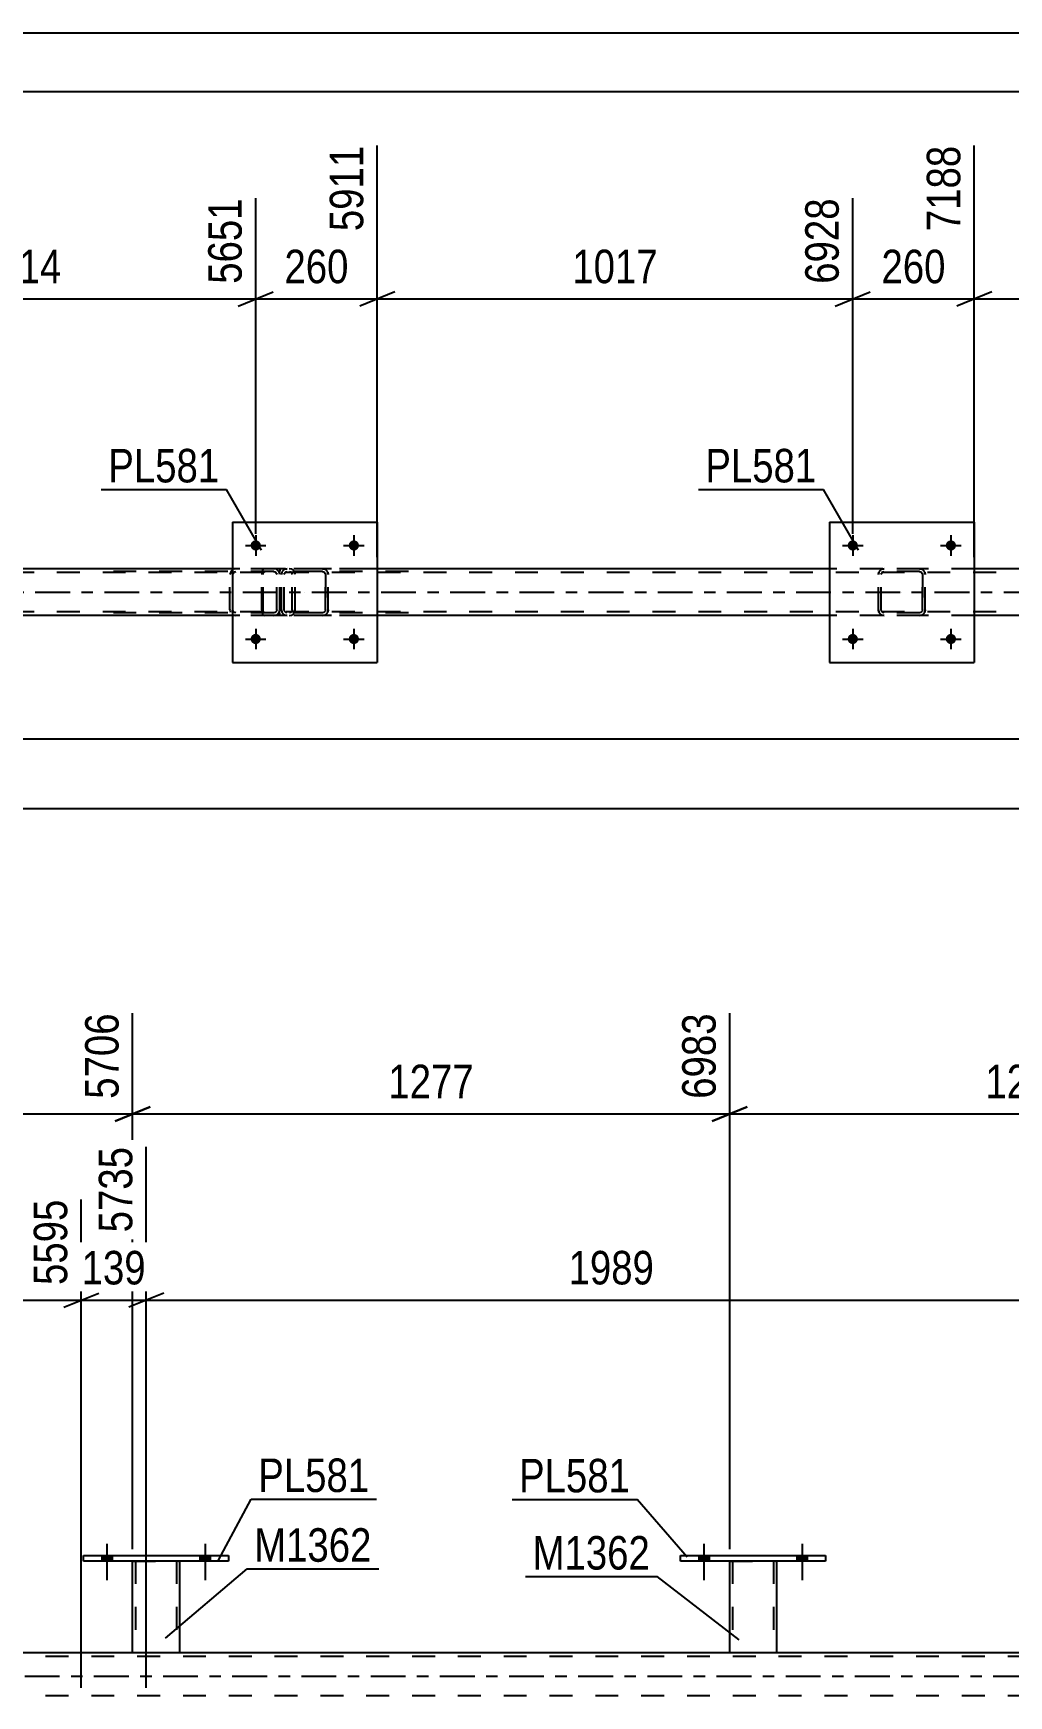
# Model space of a CAD drawing. Header units: millimetres. Extents: x 0 to 841, y 0 to 594.
# Drawn here: x 307.6 to 391.1, y 451.9 to 594 of the extents above; entities that cross this region are included whole.
import ezdxf

# ---------------------------------------------------------------- set-up
doc = ezdxf.new("R2010")
doc.units = ezdxf.units.MM
doc.linetypes.add('DXK_LINE_DOT2', pattern=[3.9198, 1.9599, -1.9599])
doc.linetypes.add('DXK_LINE_DOT3', pattern=[5.9187, 2.979, -0.9799, 0.9799, -0.9799])
doc.styles.add('Arial Narrow', font='ARIALN.TTF', dxfattribs={"height": 0.2})

# ---------------------------------------------------------------- blocks, each defined once
blk = doc.blocks.new('Unknown-232924716-1133 - 28920')
at = {"color": 5, "linetype": 'Continuous'}
for p, q in [((841, 594), (0, 594)), ((836, 589), (5, 589))]:
    blk.add_line(p, q, dxfattribs=at)
blk = doc.blocks.new('Part-232924716-23490 - 2062')
at = {"color": 7, "linetype": 'DXK_LINE_DOT2'}
for p, q in [((379.93, 547.73), (379.97, 547.92)), ((379.97, 547.92), (379.93, 547.73)), ((379.93, 544.69), (379.93, 547.73)), ((379.93, 544.69), (379.93, 547.73)), ((380.17, 547.73), (380.19, 547.82)), ((380.17, 544.69), (380.17, 547.73)), ((380.17, 544.69), (380.17, 547.73)), ((380.19, 547.82), (380.24, 547.9)), ((380.23, 548.18), (380.41, 548.21)), ((380.41, 548.21), (380.23, 548.18)), ((380.24, 547.9), (380.32, 547.95)), ((380.32, 547.95), (380.41, 547.97)), ((383.45, 548.21), (380.41, 548.21)), ((383.45, 547.97), (380.41, 547.97)), ((383.45, 548.21), (383.64, 548.18)), ((383.64, 548.18), (383.45, 548.21)), ((383.45, 547.97), (383.54, 547.95)), ((383.54, 547.95), (383.62, 547.9)), ((383.62, 547.9), (383.67, 547.82)), ((383.67, 547.82), (383.69, 547.73)), ((383.69, 544.69), (383.69, 547.73)), ((383.69, 547.73), (383.69, 544.69)), ((383.9, 547.92), (383.93, 547.73)), ((383.93, 547.73), (383.9, 547.92)), ((383.93, 544.69), (383.93, 547.73)), ((383.93, 544.69), (383.93, 547.73)), ((379.97, 544.51), (379.93, 544.69)), ((379.93, 544.69), (379.97, 544.51)), ((380.19, 544.6), (380.17, 544.69)), ((380.24, 544.52), (380.19, 544.6)), ((380.32, 544.47), (380.24, 544.52)), ((380.41, 544.45), (380.32, 544.47)), ((383.45, 544.45), (380.41, 544.45)), ((383.54, 544.47), (383.45, 544.45)), ((383.62, 544.52), (383.54, 544.47)), ((383.67, 544.6), (383.62, 544.52)), ((383.69, 544.69), (383.67, 544.6)), ((383.93, 544.69), (383.9, 544.51)), ((383.9, 544.51), (383.93, 544.69)), ((380.41, 544.21), (380.23, 544.25)), ((380.23, 544.25), (380.41, 544.21)), ((383.45, 544.21), (380.41, 544.21)), ((383.64, 544.25), (383.45, 544.21)), ((383.45, 544.21), (383.64, 544.25))]:
    blk.add_line(p, q, dxfattribs=at)
at = {"color": 7, "linetype": 'DXK_LINE_DOT3'}
blk.add_line((381.93, 546.21), (381.93, 546.21), dxfattribs=at)
at = {"color": 7, "linetype": 'DXK_LINE_DOT2'}
for centre, start, end in [((380.41, 547.73), 112.5, 157.5), ((380.41, 547.73), 112.5, 157.5), ((383.45, 547.73), 22.5, 67.5), ((383.45, 547.73), 22.5, 67.5), ((380.41, 544.69), 202.5, 247.5), ((380.41, 544.69), 202.5, 247.5), ((383.45, 544.69), 292.5, 337.5), ((383.45, 544.69), 292.5, 337.5)]:
    blk.add_arc(centre, 0.48, start, end, dxfattribs=at)
blk = doc.blocks.new('Part-232924716-2103 - 2062')
at = {"color": 7, "linetype": 'DXK_LINE_DOT2'}
for p, q in [((762.38, 547.89), (100.63, 547.89)), ((337.05, 548.21), (324.65, 548.21)), ((388.13, 548.21), (375.73, 548.21)), ((762.38, 544.53), (100.63, 544.53)), ((337.05, 544.21), (324.65, 544.21)), ((388.13, 544.21), (375.73, 544.21))]:
    blk.add_line(p, q, dxfattribs=at)
at = {"color": 2, "linetype": 'Continuous'}
for p, q in [((324.65, 548.21), (285.97, 548.21)), ((375.73, 548.21), (337.05, 548.21)), ((426.81, 548.21), (388.13, 548.21)), ((324.65, 544.21), (285.97, 544.21)), ((375.73, 544.21), (337.05, 544.21)), ((426.81, 544.21), (388.13, 544.21))]:
    blk.add_line(p, q, dxfattribs=at)
at = {"color": 7, "linetype": 'DXK_LINE_DOT3'}
blk.add_line((100.63, 546.21), (762.38, 546.21), dxfattribs=at)
blk = doc.blocks.new('Part-232924716-2173 - 2062')
at = {"color": 7, "linetype": 'DXK_LINE_DOT2'}
for p, q in [((328.19, 548.21), (313.06, 548.21)), ((328.19, 547.97), (313.06, 547.97)), ((324.48, 547.87), (324.45, 547.73)), ((324.45, 544.69), (324.45, 547.73)), ((324.49, 547.92), (324.48, 547.87)), ((324.7, 547.73), (324.72, 547.82)), ((324.7, 544.69), (324.7, 547.73)), ((324.72, 547.82), (324.78, 547.9)), ((324.96, 548.21), (324.76, 548.18)), ((324.78, 547.9), (324.86, 547.95)), ((324.86, 547.95), (324.96, 547.97)), ((328.39, 548.18), (328.19, 548.21)), ((328.19, 547.97), (328.29, 547.95)), ((328.29, 547.95), (328.37, 547.9)), ((328.37, 547.9), (328.43, 547.82)), ((328.43, 547.82), (328.45, 547.73)), ((328.45, 544.69), (328.45, 547.73)), ((328.68, 547.87), (328.67, 547.92)), ((328.71, 547.73), (328.68, 547.87)), ((328.71, 544.69), (328.71, 547.73)), ((328.19, 544.45), (313.06, 544.45)), ((324.45, 544.69), (324.47, 544.61)), ((324.47, 544.61), (324.49, 544.51)), ((324.72, 544.6), (324.7, 544.69)), ((324.78, 544.52), (324.72, 544.6)), ((324.86, 544.47), (324.78, 544.52)), ((324.96, 544.45), (324.86, 544.47)), ((328.29, 544.47), (328.19, 544.45)), ((328.37, 544.52), (328.29, 544.47)), ((328.43, 544.6), (328.37, 544.52)), ((328.45, 544.69), (328.43, 544.6)), ((328.67, 544.51), (328.69, 544.63)), ((328.69, 544.63), (328.71, 544.69)), ((328.19, 544.21), (313.06, 544.21)), ((324.76, 544.25), (324.96, 544.21)), ((328.19, 544.21), (328.39, 544.25))]:
    blk.add_line(p, q, dxfattribs=at)
for centre, start, end in [((324.94, 547.71), 110.7583, 155.68), ((328.21, 547.71), 24.32, 69.2417), ((328.21, 544.71), 290.7583, 335.68)]:
    blk.add_arc(centre, 0.496, start, end, dxfattribs=at)
blk = doc.blocks.new('Bolt-232924716-23520 - 2062')
at = {"linetype": 'Continuous'}
for points in [[(378.17, 550.21, -1), (377.29, 550.21, -1)], [(386.57, 550.21, -1), (385.69, 550.21, -1)]]:
    blk.add_hatch(color=1, dxfattribs=at).paths.add_polyline_path(points)
at = {"color": 1, "linetype": 'Continuous'}
for p, q in [((376.85, 550.21), (378.61, 550.21)), ((377.73, 551.09), (377.73, 549.33)), ((385.25, 550.21), (387.01, 550.21)), ((386.13, 551.09), (386.13, 549.33))]:
    blk.add_line(p, q, dxfattribs=at)
blk = doc.blocks.new('Bolt-232924716-23519 - 2062')
at = {"linetype": 'Continuous'}
for points in [[(378.17, 542.21, -1), (377.29, 542.21, -1)], [(386.57, 542.21, -1), (385.69, 542.21, -1)]]:
    blk.add_hatch(color=1, dxfattribs=at).paths.add_polyline_path(points)
at = {"color": 1, "linetype": 'Continuous'}
for p, q in [((377.73, 543.09), (377.73, 541.33)), ((386.13, 543.09), (386.13, 541.33)), ((376.85, 542.21), (378.61, 542.21)), ((385.25, 542.21), (387.01, 542.21))]:
    blk.add_line(p, q, dxfattribs=at)
blk = doc.blocks.new('Part-232924716-2187 - 2062')
at = {"color": 7, "linetype": 'DXK_LINE_DOT2'}
for p, q in [((327.18, 547.92), (327.16, 547.73)), ((327.16, 544.69), (327.16, 547.73)), ((327.24, 548.07), (327.18, 547.92)), ((327.33, 548.18), (327.24, 548.07)), ((327.29, 547.73), (327.3, 547.82)), ((327.29, 544.69), (327.29, 547.73)), ((327.3, 547.82), (327.33, 547.9)), ((327.43, 548.21), (327.33, 548.18)), ((327.33, 547.9), (327.38, 547.95)), ((327.38, 547.95), (327.43, 547.97)), ((339.71, 548.21), (327.43, 548.21)), ((339.71, 547.97), (327.43, 547.97)), ((328.71, 548.21), (328.71, 547.97)), ((329.71, 548.18), (329.52, 548.21)), ((329.52, 547.97), (329.62, 547.95)), ((329.62, 547.95), (329.7, 547.9)), ((329.7, 547.9), (329.75, 547.82)), ((329.75, 547.82), (329.77, 547.73)), ((329.77, 544.69), (329.77, 547.73)), ((329.99, 547.87), (329.98, 547.92)), ((330.02, 547.73), (329.99, 547.87)), ((330.02, 544.69), (330.02, 547.73)), ((327.16, 544.69), (327.18, 544.51)), ((327.18, 544.51), (327.24, 544.35)), ((327.3, 544.6), (327.29, 544.69)), ((327.33, 544.52), (327.3, 544.6)), ((327.38, 544.47), (327.33, 544.52)), ((327.43, 544.45), (327.38, 544.47)), ((339.71, 544.45), (327.43, 544.45)), ((328.71, 544.21), (328.71, 544.45)), ((329.62, 544.47), (329.52, 544.45)), ((329.7, 544.52), (329.62, 544.47)), ((329.75, 544.6), (329.7, 544.52)), ((329.77, 544.69), (329.75, 544.6)), ((329.98, 544.51), (330.01, 544.63)), ((330.01, 544.63), (330.02, 544.69)), ((327.24, 544.35), (327.33, 544.25)), ((327.33, 544.25), (327.43, 544.21)), ((339.71, 544.21), (327.43, 544.21)), ((329.52, 544.21), (329.71, 544.25))]:
    blk.add_line(p, q, dxfattribs=at)
for centre, start, end in [((329.53, 547.72), 23.8494, 68.8059), ((329.53, 544.71), 291.1941, 336.1506)]:
    blk.add_arc(centre, 0.492, start, end, dxfattribs=at)
blk = doc.blocks.new('Part-232924716-23491 - 2062')
at = {"color": 2, "linetype": 'Continuous'}
for p, q in [((375.73, 552.21), (375.73, 540.21)), ((375.73, 552.21), (388.13, 552.21)), ((388.13, 552.21), (388.13, 540.21)), ((375.73, 540.21), (388.13, 540.21))]:
    blk.add_line(p, q, dxfattribs=at)
blk = doc.blocks.new('Part-232924716-23508 - 2062')
at = {"color": 7, "linetype": 'DXK_LINE_DOT2'}
for p, q in [((328.85, 547.73), (328.89, 547.92)), ((328.89, 547.92), (328.85, 547.73)), ((328.85, 544.69), (328.85, 547.73)), ((328.85, 544.69), (328.85, 547.73)), ((329.09, 547.73), (329.11, 547.82)), ((329.09, 544.69), (329.09, 547.73)), ((329.09, 544.69), (329.09, 547.73)), ((329.11, 547.82), (329.16, 547.9)), ((329.15, 548.18), (329.33, 548.21)), ((329.33, 548.21), (329.15, 548.18)), ((329.16, 547.9), (329.24, 547.95)), ((329.24, 547.95), (329.33, 547.97)), ((332.37, 548.21), (329.33, 548.21)), ((332.37, 547.97), (329.33, 547.97)), ((332.37, 548.21), (332.55, 548.18)), ((332.55, 548.18), (332.37, 548.21)), ((332.37, 547.97), (332.46, 547.95)), ((332.46, 547.95), (332.54, 547.9)), ((332.54, 547.9), (332.59, 547.82)), ((332.59, 547.82), (332.61, 547.73)), ((332.61, 544.69), (332.61, 547.73)), ((332.61, 547.73), (332.61, 544.69)), ((332.81, 547.92), (332.85, 547.73)), ((332.85, 547.73), (332.81, 547.92)), ((332.85, 544.69), (332.85, 547.73)), ((332.85, 544.69), (332.85, 547.73)), ((328.89, 544.51), (328.85, 544.69)), ((328.85, 544.69), (328.89, 544.51)), ((329.11, 544.6), (329.09, 544.69)), ((329.16, 544.52), (329.11, 544.6)), ((329.24, 544.47), (329.16, 544.52)), ((329.33, 544.45), (329.24, 544.47)), ((332.37, 544.45), (329.33, 544.45)), ((332.46, 544.47), (332.37, 544.45)), ((332.54, 544.52), (332.46, 544.47)), ((332.59, 544.6), (332.54, 544.52)), ((332.61, 544.69), (332.59, 544.6)), ((332.85, 544.69), (332.81, 544.51)), ((332.81, 544.51), (332.85, 544.69)), ((329.33, 544.21), (329.15, 544.25)), ((329.15, 544.25), (329.33, 544.21)), ((332.37, 544.21), (329.33, 544.21)), ((332.55, 544.25), (332.37, 544.21)), ((332.37, 544.21), (332.55, 544.25))]:
    blk.add_line(p, q, dxfattribs=at)
at = {"color": 7, "linetype": 'DXK_LINE_DOT3'}
blk.add_line((330.85, 546.21), (330.85, 546.21), dxfattribs=at)
at = {"color": 7, "linetype": 'DXK_LINE_DOT2'}
for centre, start, end in [((329.33, 547.73), 112.5, 157.5), ((329.33, 547.73), 112.5, 157.5), ((332.37, 547.73), 22.5, 67.5), ((332.37, 547.73), 22.5, 67.5), ((329.33, 544.69), 202.5, 247.5), ((329.33, 544.69), 202.5, 247.5), ((332.37, 544.69), 292.5, 337.5), ((332.37, 544.69), 292.5, 337.5)]:
    blk.add_arc(centre, 0.48, start, end, dxfattribs=at)
blk = doc.blocks.new('Part-232924716-23509 - 2062')
at = {"color": 2, "linetype": 'Continuous'}
for p, q in [((324.65, 552.21), (324.65, 540.21)), ((324.65, 552.21), (337.05, 552.21)), ((337.05, 552.21), (337.05, 540.21)), ((324.65, 540.21), (337.05, 540.21))]:
    blk.add_line(p, q, dxfattribs=at)
blk = doc.blocks.new('Bolt-232924716-23537 - 2062')
at = {"linetype": 'Continuous'}
for points in [[(327.09, 542.21, -1), (326.21, 542.21, -1)], [(335.49, 542.21, -1), (334.61, 542.21, -1)]]:
    blk.add_hatch(color=1, dxfattribs=at).paths.add_polyline_path(points)
at = {"color": 1, "linetype": 'Continuous'}
for p, q in [((326.65, 543.09), (326.65, 541.33)), ((335.05, 543.09), (335.05, 541.33)), ((325.77, 542.21), (327.53, 542.21)), ((334.17, 542.21), (335.93, 542.21))]:
    blk.add_line(p, q, dxfattribs=at)
blk = doc.blocks.new('Bolt-232924716-23538 - 2062')
at = {"linetype": 'Continuous'}
for points in [[(327.09, 550.21, -1), (326.21, 550.21, -1)], [(335.49, 550.21, -1), (334.61, 550.21, -1)]]:
    blk.add_hatch(color=1, dxfattribs=at).paths.add_polyline_path(points)
at = {"color": 1, "linetype": 'Continuous'}
for p, q in [((325.77, 550.21), (327.53, 550.21)), ((326.65, 551.09), (326.65, 549.33)), ((334.17, 550.21), (335.93, 550.21)), ((335.05, 551.09), (335.05, 549.33))]:
    blk.add_line(p, q, dxfattribs=at)
blk = doc.blocks.new('Part-232924716-2518 - 2334')
at = {"color": 7, "linetype": 'DXK_LINE_DOT2'}
for p, q in [((749.65, 455.22), (87.9, 455.22)), ((320.12, 455.54), (316.12, 455.54)), ((371.2, 455.54), (367.2, 455.54)), ((749.65, 451.86), (87.9, 451.86))]:
    blk.add_line(p, q, dxfattribs=at)
at = {"color": 2, "linetype": 'Continuous'}
for p, q in [((316.12, 455.54), (269.04, 455.54)), ((367.2, 455.54), (320.12, 455.54)), ((418.28, 455.54), (371.2, 455.54))]:
    blk.add_line(p, q, dxfattribs=at)
at = {"color": 7, "linetype": 'DXK_LINE_DOT3'}
blk.add_line((87.9, 453.54), (749.65, 453.54), dxfattribs=at)
blk = doc.blocks.new('Part-232924716-23853 - 2334')
at = {"color": 2, "linetype": 'Continuous'}
for p, q in [((367.2, 455.54), (367.2, 463.38)), ((371.2, 463.38), (371.2, 455.54)), ((371.16, 455.54), (367.2, 455.54)), ((371.2, 455.54), (371.16, 455.54))]:
    blk.add_line(p, q, dxfattribs=at)
at = {"color": 7, "linetype": 'DXK_LINE_DOT2'}
for p, q in [((367.2, 463.38), (371.2, 463.38)), ((367.2, 463.38), (367.2, 463.38)), ((367.2, 463.38), (367.2, 463.38)), ((367.44, 463.38), (367.44, 455.54)), ((370.96, 463.38), (370.96, 455.54)), ((371.2, 463.38), (371.2, 463.38)), ((371.2, 463.38), (371.2, 463.38)), ((370.94, 455.54), (370.96, 455.54))]:
    blk.add_line(p, q, dxfattribs=at)
blk = doc.blocks.new('Part-232924716-23854 - 2334')
at = {"color": 2, "linetype": 'Continuous'}
for p, q in [((363, 463.38), (363, 463.86)), ((363, 463.86), (375.4, 463.86)), ((375.4, 463.38), (363, 463.38)), ((375.4, 463.86), (375.4, 463.38))]:
    blk.add_line(p, q, dxfattribs=at)
blk = doc.blocks.new('Part-232924716-23871 - 2334')
at = {"color": 2, "linetype": 'Continuous'}
for p, q in [((316.12, 455.54), (316.12, 463.38)), ((320.12, 463.38), (320.12, 455.54)), ((320.08, 455.54), (316.12, 455.54)), ((320.12, 455.54), (320.08, 455.54))]:
    blk.add_line(p, q, dxfattribs=at)
at = {"color": 7, "linetype": 'DXK_LINE_DOT2'}
for p, q in [((316.12, 463.38), (320.12, 463.38)), ((316.12, 463.38), (316.12, 463.38)), ((316.12, 463.38), (316.12, 463.38)), ((316.36, 463.38), (316.36, 455.54)), ((319.88, 463.38), (319.88, 455.54)), ((320.12, 463.38), (320.12, 463.38)), ((320.12, 463.38), (320.12, 463.38)), ((319.86, 455.54), (319.88, 455.54))]:
    blk.add_line(p, q, dxfattribs=at)
blk = doc.blocks.new('Part-232924716-23872 - 2334')
at = {"color": 2, "linetype": 'Continuous'}
for p, q in [((311.92, 463.38), (311.92, 463.86)), ((311.92, 463.86), (324.32, 463.86)), ((324.32, 463.38), (311.92, 463.38)), ((324.32, 463.86), (324.32, 463.38))]:
    blk.add_line(p, q, dxfattribs=at)
blk = doc.blocks.new('Bolt-232924716-23882 - 2334')
at = {"linetype": 'Continuous'}
for points in [[(364.56, 463.38), (365.44, 463.38), (365.44, 463.86), (364.56, 463.86)], [(372.96, 463.38), (373.84, 463.38), (373.84, 463.86), (372.96, 463.86)]]:
    blk.add_hatch(color=1, dxfattribs=at).paths.add_polyline_path(points)
at = {"color": 1, "linetype": 'Continuous'}
for p, q in [((365, 464.86), (365, 461.74)), ((373.4, 464.86), (373.4, 461.74)), ((364.56, 463.86), (364.56, 463.38)), ((365.44, 463.86), (365.44, 463.38)), ((372.96, 463.86), (372.96, 463.38)), ((373.84, 463.86), (373.84, 463.38))]:
    blk.add_line(p, q, dxfattribs=at)
blk = doc.blocks.new('Bolt-232924716-23883 - 2334')
at = {"linetype": 'Continuous'}
for points in [[(364.56, 463.38), (365.44, 463.38), (365.44, 463.86), (364.56, 463.86)], [(372.96, 463.38), (373.84, 463.38), (373.84, 463.86), (372.96, 463.86)]]:
    blk.add_hatch(color=1, dxfattribs=at).paths.add_polyline_path(points)
at = {"color": 1, "linetype": 'Continuous'}
for p, q in [((365, 464.86), (365, 461.74)), ((373.4, 464.86), (373.4, 461.74)), ((364.56, 463.86), (364.56, 463.38)), ((365.44, 463.86), (365.44, 463.38)), ((372.96, 463.86), (372.96, 463.38)), ((373.84, 463.86), (373.84, 463.38))]:
    blk.add_line(p, q, dxfattribs=at)
blk = doc.blocks.new('Bolt-232924716-23900 - 2334')
at = {"linetype": 'Continuous'}
for points in [[(313.48, 463.38), (314.36, 463.38), (314.36, 463.86), (313.48, 463.86)], [(321.88, 463.38), (322.76, 463.38), (322.76, 463.86), (321.88, 463.86)]]:
    blk.add_hatch(color=1, dxfattribs=at).paths.add_polyline_path(points)
at = {"color": 1, "linetype": 'Continuous'}
for p, q in [((313.92, 464.86), (313.92, 461.74)), ((322.32, 464.86), (322.32, 461.74)), ((313.48, 463.86), (313.48, 463.38)), ((314.36, 463.86), (314.36, 463.38)), ((321.88, 463.86), (321.88, 463.38)), ((322.76, 463.86), (322.76, 463.38))]:
    blk.add_line(p, q, dxfattribs=at)
blk = doc.blocks.new('Bolt-232924716-23901 - 2334')
at = {"linetype": 'Continuous'}
for points in [[(313.48, 463.38), (314.36, 463.38), (314.36, 463.86), (313.48, 463.86)], [(321.88, 463.38), (322.76, 463.38), (322.76, 463.86), (321.88, 463.86)]]:
    blk.add_hatch(color=1, dxfattribs=at).paths.add_polyline_path(points)
at = {"color": 1, "linetype": 'Continuous'}
for p, q in [((313.92, 464.86), (313.92, 461.74)), ((322.32, 464.86), (322.32, 461.74)), ((313.48, 463.86), (313.48, 463.38)), ((314.36, 463.86), (314.36, 463.38)), ((321.88, 463.86), (321.88, 463.38)), ((322.76, 463.86), (322.76, 463.38))]:
    blk.add_line(p, q, dxfattribs=at)
blk = doc.blocks.new('StraightDimension-232924716-26421 - 2062')
at = {"color": 7, "linetype": 'Continuous'}
for p, q in [((388.13, 549.21), (388.13, 584.39)), ((428.81, 551.21), (428.81, 579.89)), ((389.63, 571.88), (386.63, 570.68)), ((427.31, 570.68), (430.31, 571.88)), ((388.13, 571.28), (428.81, 571.28))]:
    blk.add_line(p, q, dxfattribs=at)
at = {"color": 0}
blk.add_wipeout([(412.73, 572.03), (412.73, 576.23), (404.22, 576.23), (404.22, 572.03)], dxfattribs=at)
at = {"color": 3, "style": 'Arial Narrow'}
blk.add_text('1017', height=2.863, dxfattribs=at).set_placement((404.82, 572.63))
at = {"color": 0, "linetype": 'Continuous'}
blk.add_wipeout([(428.21, 580.49), (424.01, 580.49), (424.01, 571.98), (428.21, 571.98)], dxfattribs=at)
at = {"color": 3, "linetype": 'Continuous', "style": 'Arial Narrow'}
blk.add_text('8205', height=2.863, rotation=90.0002, dxfattribs=at).set_placement((427.61, 572.58))
blk = doc.blocks.new('StraightDimension-232924716-8908 - 2062')
at = {"color": 7, "linetype": 'Continuous'}
blk.add_line((100.63, 533.68), (799.5, 533.68), dxfattribs=at)
blk = doc.blocks.new('StraightDimension-232924716-26391 - 2062')
at = {"color": 7, "linetype": 'Continuous'}
blk.add_line((99.99, 527.71), (800.14, 527.71), dxfattribs=at)
blk = doc.blocks.new('StraightDimension-232924716-26422 - 2062')
at = {"color": 7, "linetype": 'Continuous'}
for p, q in [((388.13, 549.21), (388.13, 584.39)), ((377.73, 551.21), (377.73, 579.89)), ((376.23, 570.68), (379.23, 571.88)), ((389.63, 571.88), (386.63, 570.68)), ((377.73, 571.28), (388.13, 571.28))]:
    blk.add_line(p, q, dxfattribs=at)
at = {"color": 0}
blk.add_wipeout([(386.27, 572.03), (386.27, 576.23), (379.59, 576.23), (379.59, 572.03)], dxfattribs=at)
at = {"color": 3, "style": 'Arial Narrow'}
blk.add_text('260', height=2.863, dxfattribs=at).set_placement((380.19, 572.63))
at = {"color": 0, "linetype": 'Continuous'}
blk.add_wipeout([(387.53, 584.99), (383.33, 584.99), (383.33, 576.48), (387.53, 576.48)], dxfattribs=at)
at = {"color": 3, "linetype": 'Continuous', "style": 'Arial Narrow'}
blk.add_text('7188', height=2.863, rotation=90.0002, dxfattribs=at).set_placement((386.93, 577.08))
blk = doc.blocks.new('StraightDimension-232924716-26423 - 2062')
at = {"color": 7, "linetype": 'Continuous'}
for p, q in [((337.05, 549.21), (337.05, 584.39)), ((377.73, 551.21), (377.73, 579.89)), ((338.55, 571.88), (335.55, 570.68)), ((376.23, 570.68), (379.23, 571.88)), ((337.05, 571.28), (377.73, 571.28))]:
    blk.add_line(p, q, dxfattribs=at)
at = {"color": 0}
blk.add_wipeout([(361.65, 572.03), (361.65, 576.23), (353.14, 576.23), (353.14, 572.03)], dxfattribs=at)
at = {"color": 3, "style": 'Arial Narrow'}
blk.add_text('1017', height=2.863, dxfattribs=at).set_placement((353.74, 572.63))
at = {"color": 0, "linetype": 'Continuous'}
blk.add_wipeout([(377.13, 580.49), (372.93, 580.49), (372.93, 571.98), (377.13, 571.98)], dxfattribs=at)
at = {"color": 3, "linetype": 'Continuous', "style": 'Arial Narrow'}
blk.add_text('6928', height=2.863, rotation=90.0002, dxfattribs=at).set_placement((376.53, 572.58))
blk = doc.blocks.new('StraightDimension-232924716-26424 - 2062')
at = {"color": 7, "linetype": 'Continuous'}
for p, q in [((337.05, 549.21), (337.05, 584.39)), ((326.65, 551.21), (326.65, 579.89)), ((325.15, 570.68), (328.15, 571.88)), ((338.55, 571.88), (335.55, 570.68)), ((326.65, 571.28), (337.05, 571.28))]:
    blk.add_line(p, q, dxfattribs=at)
at = {"color": 0}
blk.add_wipeout([(335.19, 572.03), (335.19, 576.23), (328.51, 576.23), (328.51, 572.03)], dxfattribs=at)
at = {"color": 3, "style": 'Arial Narrow'}
blk.add_text('260', height=2.863, dxfattribs=at).set_placement((329.11, 572.63))
at = {"color": 0, "linetype": 'Continuous'}
blk.add_wipeout([(336.45, 584.99), (332.25, 584.99), (332.25, 576.48), (336.45, 576.48)], dxfattribs=at)
at = {"color": 3, "linetype": 'Continuous', "style": 'Arial Narrow'}
blk.add_text('5911', height=2.863, rotation=90.0002, dxfattribs=at).set_placement((335.85, 577.08))
blk = doc.blocks.new('StraightDimension-232924716-26425 - 2062')
at = {"color": 7, "linetype": 'Continuous'}
for p, q in [((286.09, 549.21), (286.09, 584.39)), ((326.65, 551.21), (326.65, 579.89)), ((287.59, 571.88), (284.59, 570.68)), ((325.15, 570.68), (328.15, 571.88)), ((286.09, 571.28), (326.65, 571.28))]:
    blk.add_line(p, q, dxfattribs=at)
at = {"color": 0}
blk.add_wipeout([(310.63, 572.03), (310.63, 576.23), (302.12, 576.23), (302.12, 572.03)], dxfattribs=at)
at = {"color": 3, "style": 'Arial Narrow'}
blk.add_text('1014', height=2.863, dxfattribs=at).set_placement((302.72, 572.63))
at = {"color": 0, "linetype": 'Continuous'}
blk.add_wipeout([(326.05, 580.49), (321.85, 580.49), (321.85, 571.98), (326.05, 571.98)], dxfattribs=at)
at = {"color": 3, "linetype": 'Continuous', "style": 'Arial Narrow'}
blk.add_text('5651', height=2.863, rotation=90.0002, dxfattribs=at).set_placement((325.45, 572.58))
blk = doc.blocks.new('StraightDimension-232924716-30152 - 2334')
at = {"color": 7, "linetype": 'Continuous'}
for p, q in [((367.2, 464.38), (367.2, 510.21)), ((418.28, 464.38), (418.28, 510.21)), ((368.7, 502.2), (365.7, 501)), ((416.78, 501), (419.78, 502.2)), ((367.2, 501.6), (418.28, 501.6))]:
    blk.add_line(p, q, dxfattribs=at)
at = {"color": 0}
blk.add_wipeout([(397, 502.35), (397, 506.55), (388.48, 506.55), (388.48, 502.35)], dxfattribs=at)
at = {"color": 3, "style": 'Arial Narrow'}
blk.add_text('1277', height=2.863, dxfattribs=at).set_placement((389.08, 502.95))
at = {"color": 0, "linetype": 'Continuous'}
blk.add_wipeout([(417.68, 510.81), (413.48, 510.81), (413.48, 502.3), (417.68, 502.3)], dxfattribs=at)
at = {"color": 3, "linetype": 'Continuous', "style": 'Arial Narrow'}
blk.add_text('8260', height=2.863, rotation=90.0002, dxfattribs=at).set_placement((417.08, 502.9))
blk = doc.blocks.new('StraightDimension-232924716-8203 - 2334')
at = {"color": 7, "linetype": 'Continuous'}
for p, q in [((232.16, 452.54), (232.16, 498.79)), ((311.72, 452.54), (311.72, 494.29)), ((233.66, 486.28), (230.66, 485.08)), ((310.22, 485.08), (313.22, 486.28)), ((232.16, 485.68), (311.72, 485.68))]:
    blk.add_line(p, q, dxfattribs=at)
at = {"color": 0}
blk.add_wipeout([(276.19, 486.43), (276.19, 490.63), (267.68, 490.63), (267.68, 486.43)], dxfattribs=at)
at = {"color": 3, "style": 'Arial Narrow'}
blk.add_text('1989', height=2.863, dxfattribs=at).set_placement((268.28, 487.03))
at = {"color": 0, "linetype": 'Continuous'}
blk.add_wipeout([(311.12, 494.89), (306.92, 494.89), (306.92, 486.38), (311.12, 486.38)], dxfattribs=at)
at = {"color": 3, "linetype": 'Continuous', "style": 'Arial Narrow'}
blk.add_text('5595', height=2.863, rotation=90.0002, dxfattribs=at).set_placement((310.52, 486.98))
blk = doc.blocks.new('StraightDimension-232924716-30153 - 2334')
at = {"color": 7, "linetype": 'Continuous'}
for p, q in [((316.12, 464.38), (316.12, 510.21)), ((367.2, 464.38), (367.2, 510.21)), ((317.62, 502.2), (314.62, 501)), ((365.7, 501), (368.7, 502.2)), ((316.12, 501.6), (367.2, 501.6))]:
    blk.add_line(p, q, dxfattribs=at)
at = {"color": 0}
blk.add_wipeout([(345.92, 502.35), (345.92, 506.55), (337.4, 506.55), (337.4, 502.35)], dxfattribs=at)
at = {"color": 3, "style": 'Arial Narrow'}
blk.add_text('1277', height=2.863, dxfattribs=at).set_placement((338, 502.95))
at = {"color": 0, "linetype": 'Continuous'}
blk.add_wipeout([(366.6, 510.81), (362.4, 510.81), (362.4, 502.3), (366.6, 502.3)], dxfattribs=at)
at = {"color": 3, "linetype": 'Continuous', "style": 'Arial Narrow'}
blk.add_text('6983', height=2.863, rotation=90.0002, dxfattribs=at).set_placement((366, 502.9))
blk = doc.blocks.new('StraightDimension-232924716-8201 - 2334')
at = {"color": 7, "linetype": 'Continuous'}
for p, q in [((317.29, 452.54), (317.29, 498.79)), ((396.85, 452.54), (396.85, 494.29)), ((318.79, 486.28), (315.79, 485.08)), ((395.35, 485.08), (398.35, 486.28)), ((317.29, 485.68), (396.85, 485.68))]:
    blk.add_line(p, q, dxfattribs=at)
at = {"color": 0}
blk.add_wipeout([(361.33, 486.43), (361.33, 490.63), (352.82, 490.63), (352.82, 486.43)], dxfattribs=at)
at = {"color": 3, "style": 'Arial Narrow'}
blk.add_text('1989', height=2.863, dxfattribs=at).set_placement((353.42, 487.03))
at = {"color": 0, "linetype": 'Continuous'}
blk.add_wipeout([(396.25, 494.89), (392.05, 494.89), (392.05, 486.38), (396.25, 486.38)], dxfattribs=at)
at = {"color": 3, "linetype": 'Continuous', "style": 'Arial Narrow'}
blk.add_text('7724', height=2.863, rotation=90.0002, dxfattribs=at).set_placement((395.65, 486.98))
blk = doc.blocks.new('StraightDimension-232924716-30154 - 2334')
at = {"color": 7, "linetype": 'Continuous'}
for p, q in [((265.04, 464.38), (265.04, 510.21)), ((316.12, 464.38), (316.12, 510.21)), ((266.54, 502.2), (263.54, 501)), ((314.62, 501), (317.62, 502.2)), ((265.04, 501.6), (316.12, 501.6))]:
    blk.add_line(p, q, dxfattribs=at)
at = {"color": 0}
blk.add_wipeout([(294.84, 502.35), (294.84, 506.55), (286.32, 506.55), (286.32, 502.35)], dxfattribs=at)
at = {"color": 3, "style": 'Arial Narrow'}
blk.add_text('1277', height=2.863, dxfattribs=at).set_placement((286.92, 502.95))
at = {"color": 0, "linetype": 'Continuous'}
blk.add_wipeout([(315.52, 510.81), (311.32, 510.81), (311.32, 502.3), (315.52, 502.3)], dxfattribs=at)
at = {"color": 3, "linetype": 'Continuous', "style": 'Arial Narrow'}
blk.add_text('5706', height=2.863, rotation=90.0002, dxfattribs=at).set_placement((314.92, 502.9))
blk = doc.blocks.new('StraightDimension-232924716-8202 - 2334')
at = {"color": 7, "linetype": 'Continuous'}
for p, q in [((317.29, 452.54), (317.29, 498.79)), ((311.72, 452.54), (311.72, 494.29)), ((310.22, 485.08), (313.22, 486.28)), ((318.79, 486.28), (315.79, 485.08)), ((311.72, 485.68), (317.29, 485.68))]:
    blk.add_line(p, q, dxfattribs=at)
at = {"color": 0}
blk.add_wipeout([(317.85, 486.43), (317.85, 490.63), (311.16, 490.63), (311.16, 486.43)], dxfattribs=at)
at = {"color": 3, "style": 'Arial Narrow'}
blk.add_text('139', height=2.863, dxfattribs=at).set_placement((311.76, 487.03))
at = {"color": 0, "linetype": 'Continuous'}
blk.add_wipeout([(316.69, 499.39), (312.49, 499.39), (312.49, 490.88), (316.69, 490.88)], dxfattribs=at)
at = {"color": 3, "linetype": 'Continuous', "style": 'Arial Narrow'}
blk.add_text('5735', height=2.863, rotation=90.0002, dxfattribs=at).set_placement((316.09, 491.48))
blk = doc.blocks.new('Mark-232924716-27149 - 2062')
at = {"color": 0}
blk.add_wipeout([(374.62, 555.6), (374.62, 558.6), (365.12, 558.6), (365.12, 555.6)], dxfattribs=at)
blk.add_wipeout([(374.62, 555.6), (374.62, 558.6), (365.12, 558.6), (365.12, 555.6)], dxfattribs=at)
at = {"color": 30, "linetype": 'Continuous'}
for p in [(364.52, 555), (378.22, 549.8)]:
    blk.add_line(p, (375.22, 555), dxfattribs=at)
at = {"color": 3, "style": 'Arial Narrow'}
blk.add_text('PL581', height=2.863, dxfattribs=at).set_placement((365.12, 555.6))
blk = doc.blocks.new('Mark-232924716-27176 - 2062')
at = {"color": 0}
blk.add_wipeout([(323.54, 555.6), (323.54, 558.6), (314.04, 558.6), (314.04, 555.6)], dxfattribs=at)
blk.add_wipeout([(323.54, 555.6), (323.54, 558.6), (314.04, 558.6), (314.04, 555.6)], dxfattribs=at)
at = {"color": 30, "linetype": 'Continuous'}
for p in [(313.44, 555), (327.14, 549.8)]:
    blk.add_line(p, (324.14, 555), dxfattribs=at)
at = {"color": 3, "style": 'Arial Narrow'}
blk.add_text('PL581', height=2.863, dxfattribs=at).set_placement((314.04, 555.6))
blk = doc.blocks.new('Mark-232924716-28588 - 2334')
at = {"color": 0}
blk.add_wipeout([(336.37, 469.28), (336.37, 472.28), (326.87, 472.28), (326.87, 469.28)], dxfattribs=at)
blk.add_wipeout([(336.37, 469.28), (336.37, 472.28), (326.87, 472.28), (326.87, 469.28)], dxfattribs=at)
at = {"color": 30, "linetype": 'Continuous'}
for p, q in [((323.46, 463.46), (326.27, 468.68)), ((326.27, 468.68), (336.97, 468.68))]:
    blk.add_line(p, q, dxfattribs=at)
at = {"color": 3, "style": 'Arial Narrow'}
blk.add_text('PL581', height=2.863, dxfattribs=at).set_placement((326.87, 469.28))
blk = doc.blocks.new('Mark-232924716-28531 - 2334')
at = {"color": 0}
blk.add_wipeout([(360.39, 462.65), (360.39, 465.65), (350.34, 465.65), (350.34, 462.65)], dxfattribs=at)
blk.add_wipeout([(360.39, 462.65), (360.39, 465.65), (350.34, 465.65), (350.34, 462.65)], dxfattribs=at)
at = {"color": 30, "linetype": 'Continuous'}
for p in [(349.74, 462.05), (368.01, 456.65)]:
    blk.add_line(p, (360.99, 462.05), dxfattribs=at)
at = {"color": 3, "style": 'Arial Narrow'}
blk.add_text('M1362', height=2.863, dxfattribs=at).set_placement((350.34, 462.65))
blk = doc.blocks.new('Mark-232924716-28534 - 2334')
at = {"color": 0}
blk.add_wipeout([(358.69, 469.25), (358.69, 472.25), (349.18, 472.25), (349.18, 469.25)], dxfattribs=at)
blk.add_wipeout([(358.69, 469.25), (358.69, 472.25), (349.18, 472.25), (349.18, 469.25)], dxfattribs=at)
at = {"color": 30, "linetype": 'Continuous'}
for p in [(348.58, 468.65), (363.56, 463.7)]:
    blk.add_line(p, (359.29, 468.65), dxfattribs=at)
at = {"color": 3, "style": 'Arial Narrow'}
blk.add_text('PL581', height=2.863, dxfattribs=at).set_placement((349.18, 469.25))
blk = doc.blocks.new('Mark-232924716-28585 - 2334')
at = {"color": 0}
blk.add_wipeout([(336.57, 463.32), (336.57, 466.32), (326.52, 466.32), (326.52, 463.32)], dxfattribs=at)
blk.add_wipeout([(336.57, 463.32), (336.57, 466.32), (326.52, 466.32), (326.52, 463.32)], dxfattribs=at)
at = {"color": 30, "linetype": 'Continuous'}
for p, q in [((318.93, 456.78), (325.92, 462.72)), ((325.92, 462.72), (337.17, 462.72))]:
    blk.add_line(p, q, dxfattribs=at)
at = {"color": 3, "style": 'Arial Narrow'}
blk.add_text('M1362', height=2.863, dxfattribs=at).set_placement((326.52, 463.32))

msp = doc.modelspace()

# ---------------------------------------------------------------- block references
for name in ['Unknown-232924716-1133 - 28920', 'Part-232924716-23509 - 2062', 'Part-232924716-23491 - 2062', 'Part-232924716-2103 - 2062', 'Bolt-232924716-23538 - 2062', 'Bolt-232924716-23520 - 2062', 'Part-232924716-2173 - 2062', 'Part-232924716-2187 - 2062', 'Part-232924716-23508 - 2062', 'Part-232924716-23490 - 2062', 'Bolt-232924716-23537 - 2062', 'Bolt-232924716-23519 - 2062', 'Bolt-232924716-23900 - 2334', 'Bolt-232924716-23901 - 2334', 'Bolt-232924716-23882 - 2334', 'Bolt-232924716-23883 - 2334', 'Part-232924716-23872 - 2334', 'Part-232924716-23871 - 2334', 'Part-232924716-23854 - 2334', 'Part-232924716-23853 - 2334', 'Part-232924716-2518 - 2334']:
    msp.add_blockref(name, (0, 0))

# ---------------------------------------------------------------- next in the draw order: block references
for name in ['StraightDimension-232924716-26421 - 2062', 'StraightDimension-232924716-8908 - 2062', 'StraightDimension-232924716-30152 - 2334', 'StraightDimension-232924716-8203 - 2334']:
    msp.add_blockref(name, (0, 0))

# ---------------------------------------------------------------- next in the draw order: block references
for name in ['StraightDimension-232924716-26422 - 2062', 'StraightDimension-232924716-26391 - 2062', 'StraightDimension-232924716-30153 - 2334']:
    msp.add_blockref(name, (0, 0))

# ---------------------------------------------------------------- next in the draw order: block references
for name in ['StraightDimension-232924716-26423 - 2062', 'StraightDimension-232924716-8201 - 2334']:
    msp.add_blockref(name, (0, 0))

# ---------------------------------------------------------------- next in the draw order: block references
for name in ['StraightDimension-232924716-26424 - 2062', 'Mark-232924716-27149 - 2062', 'StraightDimension-232924716-30154 - 2334', 'Mark-232924716-28588 - 2334', 'Mark-232924716-28531 - 2334']:
    msp.add_blockref(name, (0, 0))

# ---------------------------------------------------------------- next in the draw order: block references
for name in ['StraightDimension-232924716-26425 - 2062', 'StraightDimension-232924716-8202 - 2334', 'Mark-232924716-28534 - 2334']:
    msp.add_blockref(name, (0, 0))

# ---------------------------------------------------------------- next in the draw order: block references
for name in ['Mark-232924716-27176 - 2062', 'Mark-232924716-28585 - 2334']:
    msp.add_blockref(name, (0, 0))

doc.saveas('drawing.dxf')
